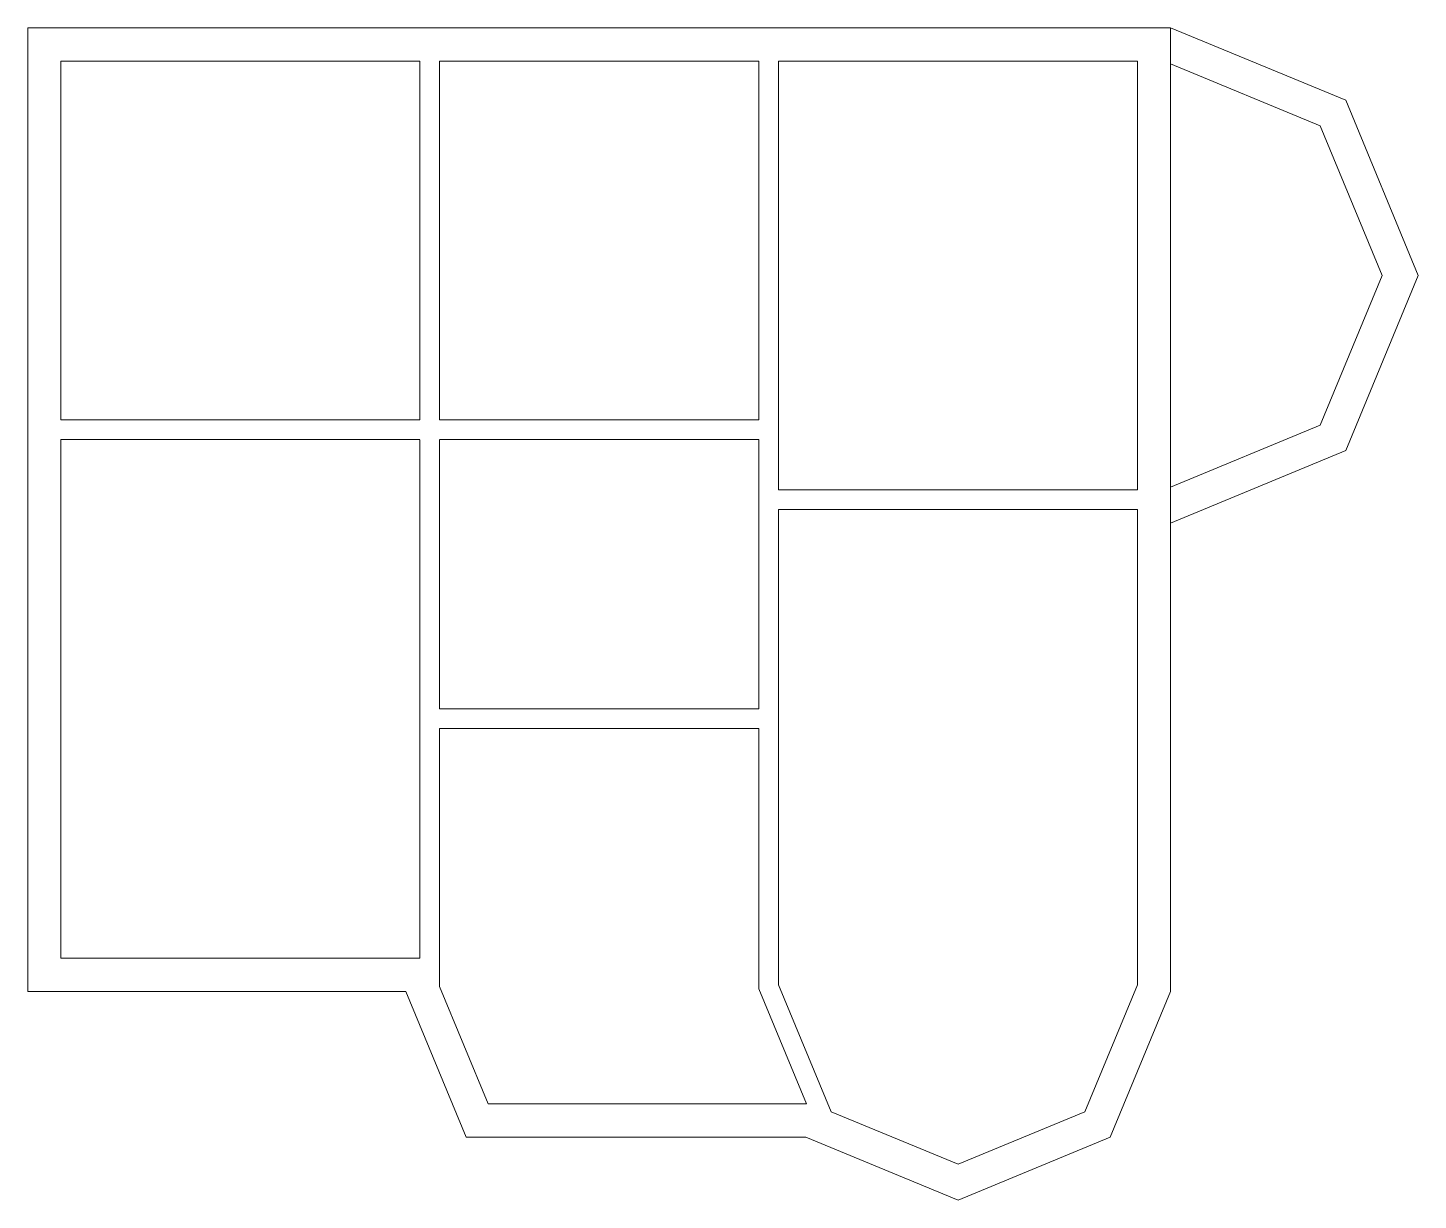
# Model space of a CAD drawing. Header units: millimetres. Extents: x -370 to 15130, y -12696 to 370.
import ezdxf

# ---------------------------------------------------------------- set-up
doc = ezdxf.new("R2010")
doc.units = ezdxf.units.MM
doc.header["$MEASUREMENT"] = 0
doc.layers.add('plate7', color=7, linetype='Continuous', lineweight=0)
doc.layers.add('walls00', color=40, linetype='Continuous', lineweight=0, true_color=0xf8d63a)

msp = doc.modelspace()

# ---------------------------------------------------------------- linework, layer by layer
at = {"layer": 'plate7'}
msp.add_lwpolyline([(12370, -30), (14038, -722), (14730, -2390), (14038, -4058), (12370, -4750)], close=True, dxfattribs=at)
at = {"layer": 'walls00'}
for points in [[(-370, -4000), (-370, 370), (12370, 370), (12370, -5000)], [(12370, 370), (14322, -438), (15130, -2390), (14322, -4342), (12370, -5150)], [(0, -4000), (0, 0), (4000, 0)], [(4000, 0), (4000, -4000)], [(4220, 0), (7780, 0)], [(7780, 0), (7780, -4000)], [(8000, 0), (8000, -4000)], [(8000, 0), (12000, 0), (12000, -4780)], [(4220, 0), (4220, -4000)], [(12370, -30), (14038, -722), (14730, -2390), (14038, -4058), (12370, -4750)], [(-370, -4000), (-370, -10369), (3843, -10370)], [(0, -4000), (4000, -4000)], [(4220, -4000), (7780, -4000)], [(8000, -4000), (8000, -4780), (12000, -4780)], [(0, -4220), (0, -9999), (4000, -10000)], [(0, -4220), (4000, -4220)], [(4000, -4221), (4000, -10000)], [(4220, -4220), (7780, -4220), (7780, -5000)], [(4220, -4221), (4220, -7221)], [(12370, -5000), (12370, -10370), (11697, -11993), (10000, -12696), (8303, -11993), (4515, -11993), (3843, -10370)], [(4220, -7221), (7780, -7220), (7780, -5000)], [(8000, -10296), (8000, -5000)], [(8000, -5000), (12000, -5000)], [(12000, -5000), (12000, -10296), (11414, -11710), (10000, -12296), (8586, -11710)], [(4220, -7441), (7780, -7440), (7780, -10340)], [(4220, -7441), (4220, -10314)], [(8000, -11623), (4762, -11623), (4220, -10314)], [(7780, -10340), (8312, -11623)], [(8000, -10296), (8586, -11710)], [(8312, -11623), (8000, -11623)]]:
    msp.add_lwpolyline(points, dxfattribs=at)

doc.saveas('drawing.dxf')
